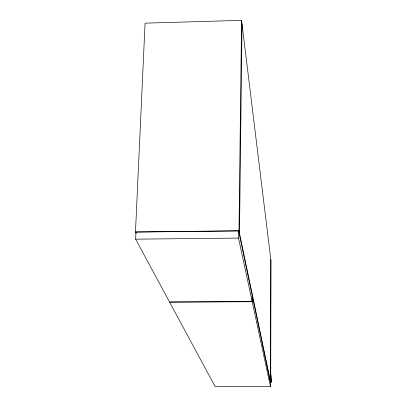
<?xml version="1.0" encoding="UTF-8"?>
<svg xmlns="http://www.w3.org/2000/svg" width="407" height="407" viewBox="0 0 407 407"><rect width="100%" height="100%" fill="white"/><g stroke="black" fill="none" stroke-linecap="round" stroke-linejoin="round"><path stroke-width="0.61" d="M270.477 386.65L270.487 382.641L252.243 295.869L252.198 301.714L270.477 386.65L215.11 386.538L169.592 302.142L252.198 301.714M270.574 381.98L270.808 259.539M270.248 382.112L271.515 382.112L271.525 377.772L270.736 373.804M252.162 301.546L252.208 295.696L238.594 230.932L135.958 232.082L135.633 239.168L169.505 301.974L252.162 301.546L238.502 238.08L238.594 230.932M241.57 20.35L270.95 260.678L270.721 382.682L238.98 230.794L241.57 20.35L145.075 23.158L135.475 231.954L136.233 233.384M239.484 233.206L242.023 24.054M135.475 231.954L238.98 230.794M135.633 239.168L238.502 238.08M270.726 378.235L271.515 382.112"/></g></svg>
